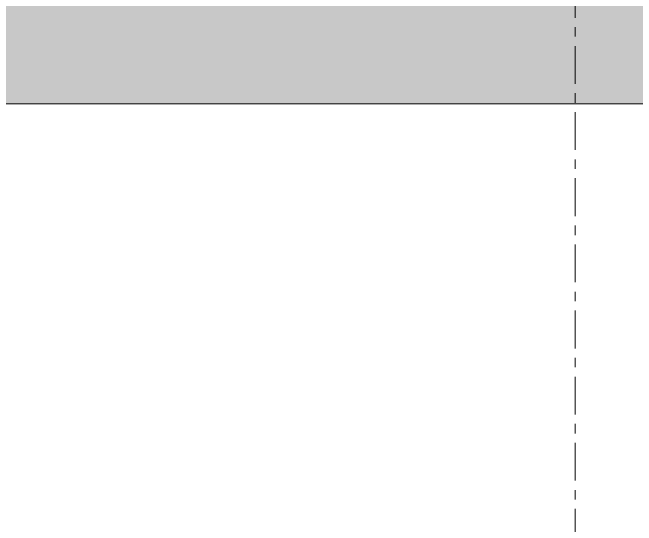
# Model space of a CAD drawing. Header units: inches. Extents: x -4169 to -1846, y 9706 to 12377.
# Drawn here: x -3161.77 to -3153.51, y 10349.21 to 10356 of the extents above; entities that cross this region are included whole.
import ezdxf

# ---------------------------------------------------------------- set-up
doc = ezdxf.new("R2010")
doc.units = ezdxf.units.IN
doc.header["$MEASUREMENT"] = 0
doc.linetypes.add('Grid Line 1_2_', pattern=[0.875, 0.5, -0.125, 0.125, -0.125])
for name, color, linetype, lineweight in [('0-1', 7, 'Continuous', 5), ('A-DOOR', 31, 'Continuous', 18), ('A-DOOR-7', 31, 'Continuous', 9), ('I-WALL', 2, 'Continuous', 18), ('I-WALL-2', 2, 'Continuous', 5), ('S-GRID-1', 1, 'Grid Line 1_2_', 9)]:
    doc.layers.add(name, color=color, linetype=linetype, lineweight=lineweight)

# ---------------------------------------------------------------- blocks, each defined once
blk = doc.blocks.new('CTR - 1st Phase - Shell_rvt-1-ENLARGED RCP - 1ST FLOOR PLAN')
at = {"layer": 'S-GRID-1'}
blk.add_line((-3154.3237, 9836.1797), (-3154.3237, 12344.5405), dxfattribs=at)
blk = doc.blocks.new('HOLLOW METAL - UNIT DOOR-2125827-ENLARGED RCP - 1ST FLOOR PLAN')
at = {"layer": 'A-DOOR-7'}
blk.add_arc((18, -4.25), 36, 180, 270, dxfattribs=at)

msp = doc.modelspace()

# ---------------------------------------------------------------- hatches: boundary and pattern name
at = {"layer": 'I-WALL-2'}
msp.add_hatch(color=256, dxfattribs=at).paths.add_polyline_path([(-3146.4237, 10354.7894), (-3146.4237, 10356.7269), (-3147.0487, 10356.7269), (-3147.0487, 10360.8519), (-3146.4237, 10360.8519), (-3146.4237, 10362.7894), (-3182.4237, 10362.7894), (-3182.4237, 10360.8519), (-3181.7987, 10360.8519), (-3181.7987, 10356.7269), (-3182.4237, 10356.7269), (-3182.4237, 10354.7894), (-3147.0487, 10354.7894)], flags=0)

# ---------------------------------------------------------------- linework, layer by layer
at = {"layer": 'I-WALL'}
msp.add_line((-3182.4237, 10354.7894), (-3148.1737, 10354.7894), dxfattribs=at)

# ---------------------------------------------------------------- block references
at = {"layer": '0-1'}
msp.add_blockref('CTR - 1st Phase - Shell_rvt-1-ENLARGED RCP - 1ST FLOOR PLAN', (0, 0), dxfattribs=at)
at = {"layer": 'A-DOOR'}
msp.add_blockref('HOLLOW METAL - UNIT DOOR-2125827-ENLARGED RCP - 1ST FLOOR PLAN', (-3164.4237, 10359.0394), dxfattribs=at)

doc.saveas('drawing.dxf')
